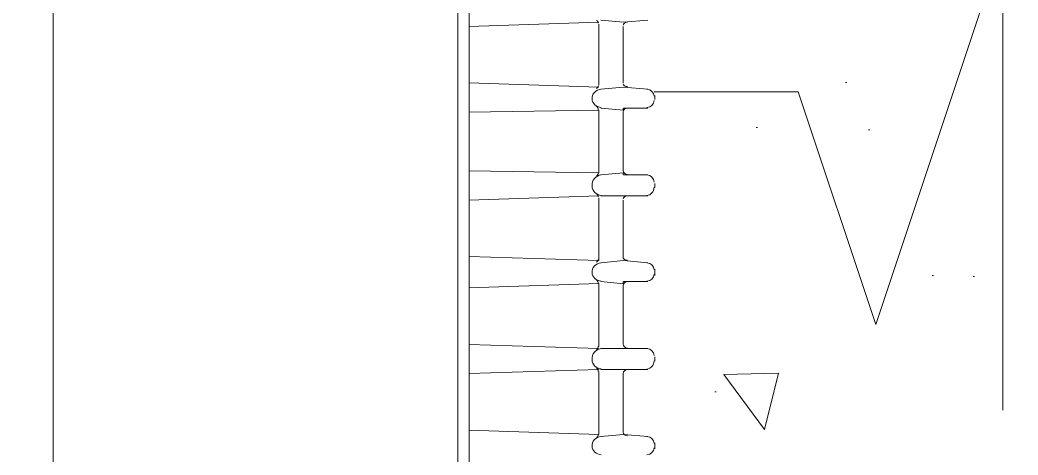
# Model space of a CAD drawing. Header units: millimetres. Extents: x -44713 to 26888, y -13000 to 43000.
# Drawn here: x 11726 to 11865.1, y 20130 to 20190.6 of the extents above; entities that cross this region are included whole.
import ezdxf

# ---------------------------------------------------------------- set-up
doc = ezdxf.new("R2010")
doc.units = ezdxf.units.MM
doc.header["$MEASUREMENT"] = 0
doc.linetypes.add('1735 X DT-5BR-RFP$0$DASH2', pattern=[0.375, 0.25, -0.125])
doc.layers.add('00-First Floor Projection', color=1, linetype='Continuous')
doc.layers.add('1735 X DT-5BR-RFP$0$0-MEP', color=251, linetype='Continuous', lineweight=20)

# ---------------------------------------------------------------- blocks, each defined once
blk = doc.blocks.new('1735 X DT-5BR-RFP$0$CU')
at = {"lineweight": 9, "ltscale": 0.1}
h = blk.add_hatch(dxfattribs=at)
h.set_pattern_fill('AR-CONC', color=256, scale=0.5, angle=32.50811999183522)
h.set_pattern_definition([(82.50811999183522, (0, 0), (81.10254330095633, 42.23392577497985), [9.525, -104.775]), (27.50811999183522, (0, 0), (-66.1994597641496, 71.09033509234848), [7.62, -83.820292085]), (132.9595646918352, (6.758523744466583, 3.519482244955815), (14.90308542681691, 113.3242574543215), [8.0950044, -89.0451223]), (78.69231999183522, (-13.65044587371189, 21.42020838948263), (125.5997257437213, 55.11406200192461), [14.2875, -157.1625]), (129.1436776018352, (-3.183817869457497, 26.01305301841987), (33.61750201465298, 168.1218785817081), [12.14251157, -133.56780408]), (23.6922711618352, (-13.65044587371189, 21.42020838948263), (33.61750202360966, 168.1218785801892), [11.429983535, -125.72986596]), (53.50811999183522, (0.4722697894573944, 22.89037922896792), (91.40900410328017, -2.380665639056851), [9.525, -104.775]), (358.5081199918352, (0.4722697894573944, 22.89037922896792), (-23.43377039453712, 94.2710602366183), [7.62, -83.82]), (103.9595649918352, (8.08968680935951, 22.69199040262853), (67.97523331074093, 91.89039490757936), [8.0950044, -89.04496879999999]), (70.00811999183523, (0, 0), (-21.41841449266676, 36.48321583742752), [0, -82.80399999999999, 0, -85.08999999999999, 0, -84.13749999999999]), (40.00811999183522, (0, 0), (1.255542939637092, 60.19698770824607), [0, -48.514, 0, -80.899, 0, -32.0675]), (0.008119991835219147, (-23.88353235427313, -15.22024714918876), (58.71217940796659, 34.01892106647043), [0, -31.75, 0, -99.06, 0, -131.445]), (350.0081199918353, (-34.59363654901445, -22.04547008604471), (55.62746051659537, 50.52500215303928), [0, -41.275, 0, -65.786, 0, -93.345])])
h.paths.add_polyline_path([(-395.2321804501119, -112.027635118541), (-371.195089462045, -128.7859550715281), (-295.8544211835325, -128.4562289905363), (-272.9062556020396, -112.0489274971637), (-273.5281810198928, -112.0803437644649), (-274.1483610483072, -112.1311913262635), (-274.766102336844, -112.201157901823), (-275.3809171059997, -112.2899383425632), (-275.9923175762722, -112.3972274999046), (-276.5998159681578, -112.5227202252675), (-277.2029245021539, -112.6661113700719), (-277.8011553987574, -112.8270957857382), (-278.3940208784649, -113.0053683236865), (-278.9810331617734, -113.2006238353371), (-279.5617044691792, -113.4125571721098), (-280.135547021181, -113.6408631854257), (-280.7020730382753, -113.8852367267047), (-281.260794740957, -114.1453726473663), (-281.811224349725, -114.4209657988315), (-282.3528740850757, -114.7117110325203), (-282.8852561675052, -115.0173031998525), (-283.4078828175116, -115.3374371522491), (-283.9202662555936, -115.6718077411307), (-284.4219187022425, -116.0201098179152), (-284.9123523779613, -116.3820382340253), (-285.3910795032434, -116.7572878408803), (-285.857612298587, -117.1455534899002), (-286.3114629844881, -117.5465300325054), (-286.7521437814451, -117.9599123201166), (-287.1791669099536, -118.3853952041529), (-287.5920445905118, -118.8226735360355), (-287.9902890436134, -119.271442167183), (-288.3734124897601, -119.7313959490195), (-288.7409271494471, -120.2022297329623), (-289.0923452431691, -120.6836383704302), (-289.4271789914256, -121.1753167128455), (-289.7449406147135, -121.6769596116306), (-289.7823728331305, -121.7335422717349), (-290.613920628692, -122.9902235978662), (-291.0534205775628, -123.7747451156106), (-291.5428628323642, -124.52317652062), (-292.0797515880421, -125.2340409210802), (-292.6615910395412, -125.9058614251754), (-293.2858853818073, -126.5371611410915), (-293.9501388097851, -127.1264631770132), (-294.6518555184207, -127.6722906411263), (-295.3885397026589, -128.1731666416152), (-296.157695557445, -128.6276142866658), (-296.9568272777254, -129.0341566844633), (-297.7834390584445, -129.3913169431926), (-298.6350350945473, -129.6976181710389), (-299.5091195809796, -129.9515834761875), (-300.4031967126875, -130.1517359668239), (-301.3147706846152, -130.2965987511329), (-302.2413456917093, -130.3846949373), (-303.1804259289254, -130.4145476335107), (-364.6203752431205, -130.4145476335107), (-365.1898010122152, -130.4035298794015), (-365.7555730021945, -130.3704567393594), (-366.3172984153127, -130.3153005596093), (-366.874609097982, -130.2380332095397), (-367.4271368966207, -130.1386265585384), (-367.9745136576428, -130.0170524759938), (-368.5163712274661, -129.8732828312932), (-369.0523414525056, -129.7072894938253), (-369.5820561791785, -129.5190443329781), (-370.1051472538996, -129.3085192181391), (-370.6212465230832, -129.0756860186978), (-371.129985833147, -128.8205166040408), (-371.6309970305077, -128.5429828435554), (-372.1239119615802, -128.2430566066321), (-372.6083624727802, -127.9207097626577), (-373.0839804105231, -127.5759141810202), (-373.550397621226, -127.2086417311072), (-374.0072459513064, -126.8188642823078), (-374.4541572471758, -126.4065537040096), (-374.8907633552544, -125.9716818656004), (-375.3166961219548, -125.5142206364683), (-375.7315873936951, -125.0341418860028), (-376.1350690168914, -124.5314174835895), (-376.5267728379582, -124.0060192986175), (-376.9063307033132, -123.4579192004727), (-377.27337445937, -122.887089058551), (-377.627535952545, -122.2935007422327), (-377.9684470292561, -121.6771261209063), (-378.3104228803555, -121.1750488958545), (-378.6669722852673, -120.6821182576867), (-379.0377639438217, -120.1987211114052), (-379.4224665558554, -119.7252443620093), (-379.8207488211945, -119.2620749145001), (-380.2322794396781, -118.8095996738802), (-380.6567271111338, -118.3682055451514), (-381.0937605353963, -117.9382794333119), (-381.5430484122964, -117.5202082433642), (-382.0042594416656, -117.1143788803108), (-382.4770623233399, -116.7211782491527), (-382.961125757151, -116.3409932548892), (-383.4561184429251, -115.9742108025229), (-383.9617090805041, -115.6212177970512), (-384.4775663697135, -115.2824011434829), (-385.0033590103898, -114.9581477468108), (-385.5387557023644, -114.6488445120412), (-386.0834251454652, -114.3548783441728), (-386.6370360395307, -114.0766361482089), (-387.199257084389, -113.8145048291485), (-387.769756979875, -113.5688712919946), (-388.348204425822, -113.3401224417457), (-388.9342681220574, -113.1286451834056), (-389.5276167684199, -112.9348264219735), (-390.1279190647393, -112.759053062452), (-390.7348437108456, -112.6017120098415), (-391.3480594065728, -112.4631901691429), (-391.967234851754, -112.3438744453578), (-392.5920387462212, -112.2441517434869), (-393.2221397898073, -112.1644089685319), (-393.857206682344, -112.1050330254932), (-394.4969081236642, -112.0664108193723), (-395.1409128135995, -112.0489292551703)], flags=16)
h.paths.add_polyline_path([(-325.2810833548409, 818.514959524106), (-321.1406515934687, 819.3932734728836), (-317.0128324743422, 820.1597155109895), (-312.8959022592272, 820.8147017098798), (-308.7881372099234, 821.3586481410064), (-304.6878135881798, 821.7919708758244), (-300.5932076557828, 822.115085985792), (-296.502595674519, 822.3284095423625), (-292.4142539061524, 822.4323576169907), (-288.3264586124673, 822.4273462811323), (-284.2374860552433, 822.3137916062427), (-280.1456124962501, 822.0921096637768), (-276.0491141972699, 821.7627165251896), (-271.9462674200699, 821.3260282619369), (-267.8353484264435, 820.7824609454742), (-263.7146334781484, 820.1324306472537), (-259.5823988369798, 819.3763534387352), (-255.4376267187607, 818.5148008351731), (-254.1931195255677, 818.2131431585731), (-252.8837463938629, 817.7370319252535), (-252.6411048883054, 817.6488080152563), (-251.8030032860269, 817.3430654348231), (-250.9832485659217, 816.9959138676751), (-250.1837136060779, 816.6088995707439), (-249.4062712845379, 816.183568800942), (-248.6527944793309, 815.7214678151753), (-247.9251560684941, 815.2241428703549), (-247.2252289300575, 814.6931402233843), (-246.5548859420585, 814.1300061311781), (-245.9159999825281, 813.5362868506379), (-245.1335584071935, 812.7190384543944), (-244.4118922096378, 811.8558770436049), (-243.7551490394759, 810.9502269372879), (-243.1674765463208, 810.0055124544599), (-242.6530223797874, 809.0251579141401), (-242.2159341894898, 808.0125876353469), (-241.8603596250416, 806.971225937097), (-241.5904463360563, 805.9044971384064), (-241.4103632565894, 804.8160002710238), (-241.4103632565912, 803.339653301853), (-240.7771906245503, 791.334407631277), (-240.6042068913672, 790.8190914685254), (-338.3880950322817, 790.8190915021198), (-340.2560256035791, 790.819091509087), (-339.9364186571328, 791.4937106369018), (-339.6315605636992, 803.3396533018613), (-339.6315605134074, 804.5853289595266), (-339.63152400147, 804.8161863511124), (-339.3910941900318, 805.8947254968424), (-339.0995036521683, 806.9333040956327), (-338.7564789979584, 807.9318224682467), (-338.3617468374802, 808.8901809354419), (-337.9150337808194, 809.8082798179657), (-337.4160664380503, 810.6860194365835), (-336.8645714192541, 811.5233001120539), (-336.2602753345134, 812.3200221651266), (-335.6029047939056, 813.0760859165653), (-334.8921864075105, 813.7913916871245), (-334.1278467854091, 814.4658397975645), (-333.3096125376846, 815.0993305686395), (-332.4372102744083, 815.691764321107), (-331.5103666056701, 816.2430413757237), (-330.528808141543, 816.7530620532523), (-329.4922614921081, 817.2217266744411), (-328.4006435863039, 817.6488664634971), (-326.8488041755124, 818.213143158573), (-325.5266252041172, 818.467668520099)], flags=16)
h.paths.add_polyline_path([(-312.895902259233, 820.8147017098794), (-317.0128324743446, 820.1597155109904), (-321.1406515934711, 819.3932734728829), (-325.2810833548396, 818.514959524104), (-325.5266252041172, 818.467668520099), (-326.8488041755117, 818.2131431585732), (-328.4006435863029, 817.6488664634958), (-329.4922614921072, 817.2217266744424), (-330.5288081415422, 816.7530620532508), (-331.5103666056675, 816.2430413757256), (-332.4372102744081, 815.6917643211067), (-333.3096125376828, 815.0993305686408), (-334.1278467854106, 814.4658397975668), (-334.8921864075101, 813.7913916871273), (-335.6029047939061, 813.0760859165664), (-336.2602753345137, 812.3200221651257), (-336.8645714192549, 811.5233001120548), (-337.4160664380512, 810.6860194365813), (-337.9150337808183, 809.8082798179663), (-338.3617468374822, 808.8901809354383), (-338.7564789979585, 807.9318224682489), (-339.0995036521674, 806.9333040956354), (-339.3910941900324, 805.8947254968429), (-339.6315605040936, 804.8160226047446), (-339.6315605636992, 803.3396533018575), (-339.9364186571329, 791.4937106369016), (-340.1845691647694, 790.969920147083), (-340.5952945104396, 790.8190915719373), (-361.0452321081077, 790.8190915866269), (-362.0782169702926, 790.8190915904797), (-359.2666937653455, 859.3521327338327), (-359.1767919195903, 859.859161187056), (-358.9545692332273, 860.3292093684776), (-358.6140628356796, 860.7325857221696), (-358.1767814578116, 861.0438102175324), (-357.6703468052257, 861.2432237704555), (-357.1267425100596, 861.3182309118303), (-327.7996388805208, 861.6175545614684), (-298.4717794506749, 861.3927584244359), (-291.1380806757857, 860.789850316072), (-283.9658291022498, 859.2367091705082), (-277.0950417862453, 856.763657027485), (-270.659861566264, 853.4189768884908), (-264.7859266408432, 849.267969113886), (-259.5879167143088, 844.3916756414724), (-256.4344231710858, 840.5768124271023), (-253.7550007125654, 836.4570553398219), (-251.5830182690214, 832.0837108419429), (-249.2514534700945, 826.0245623395494), (-247.3596076503738, 819.8327935107642), (-245.915999995332, 813.5362868625373), (-246.5548859420561, 814.1300061311763), (-247.2252289300588, 814.6931402233855), (-247.9251560684916, 815.2241428703537), (-248.6527944793278, 815.7214678151745), (-249.4062712845395, 816.1835688009442), (-250.1837136060798, 816.6088995707454), (-250.9832485659226, 816.995913867675), (-251.8030032860333, 817.3430654348258), (-252.6411048885475, 817.6488080153179), (-252.8837463938629, 817.7370319252535), (-254.1931195255676, 818.2131431585728), (-255.4376267187615, 818.5148008351736), (-259.5823988369838, 819.3763534387364), (-263.7146334781545, 820.1324306472554), (-267.8353484264489, 820.7824609454747), (-271.946267420071, 821.3260282619373), (-276.0491141972725, 821.7627165251902), (-280.1456124962528, 822.0921096637767), (-284.2374860552418, 822.3137916062427), (-288.3264586124671, 822.4273462811323), (-292.414253906156, 822.4323576169907), (-296.5025956745176, 822.3284095423624), (-300.5932076557855, 822.1150859857926), (-304.687813588176, 821.7919708758254), (-308.7881372099162, 821.3586481410059)], flags=16)
h.paths.add_polyline_path([(-134.8078217342648, -41.43622178969963), (-156.317303823734, -41.43622178969963), (-156.3173038237339, 470.9344189653183), (-134.8078217342648, 470.9344189653183)], flags=16)
h.paths.add_polyline_path([(-156.3286865350165, 555.5049961096229), (-156.3286865350165, 597.7973821646156), (-119.5257324843083, 597.7742243544797), (-119.5257324843083, 555.481838299487)], flags=16)
h.paths.add_polyline_path([(-519.0436849731896, 555.5049954630083), (-519.0436849731896, 597.7228549009742), (-486.9173038389343, 597.7228549009743), (-486.9173038389343, 555.5049954630083)], flags=16)
h.paths.add_polyline_path([(-494.4146999035721, 28.52348356219788), (-519.0410606257301, 28.52348356219788), (-519.0410606257302, 70.75198822082167), (-494.4146999035722, 70.75198822082166)], flags=16)
h.paths.add_polyline_path([(-369.9512417313108, -130.4145466798363), (-300.0398163453441, -130.0774636658666), (-340.6288102110809, -130.4145476335107)], flags=16)
h.paths.add_polyline_path([(-562.229982714136, 863.2178195005836), (-562.229982714136, -186.7820873870878), (-81.9173040386595, -186.7820873870878), (-81.9173040386595, 863.2178195005836)])
h.paths.add_polyline_path([(-398.5529425297, -111.7614656402664), (-369.9512417313108, -130.4145466798363), (-300.0398163453441, -130.0774636658666), (-271.3121638966195, -111.7614656402664), (-156.3173038983577, -111.7614656402664), (-156.3173038767181, 790.819091439568), (-486.9173039976195, 790.8190914395677), (-486.9173040192591, -111.7614656402665)], flags=16)
at = {"linetype": '1735 X DT-5BR-RFP$0$DASH2', "lineweight": 9, "ltscale": 250}
blk.add_lwpolyline([(-81.9173040386595, 863.2178195005836), (-562.229982714136, 863.2178195005836), (-562.229982714136, -186.7820873870878), (-81.9173040386595, -186.7820873870878)], close=True, dxfattribs=at)
blk.add_lwpolyline([(-6.978090990322016, 112.5835895427444), (-67.20678822628724, 112.5835892230098), (-78.01706704518256, 80.15275219242176), (-99.63762537165167, 145.0144260240486), (-110.4479041905579, 112.5835889934533), (-130.5241366025439, 112.5835888868751)])
at = {"lineweight": 20}
for points in [[(-156.3173036571916, 770.5201390272559), (-156.3173036571916, 770.5201390272559), (-156.3173041340342, -87.2491294854699), (-156.3173041340342, -87.2491294854699)], [(-157.8805260654917, 313.1462367063941), (-157.8805260654917, 313.1462367063941), (-157.8805262443057, -87.25977535185666), (-157.8805262443057, -87.25977535185666)]]:
    blk.add_open_spline(points, degree=3, dxfattribs=at)
at = {"lineweight": 5, "ltscale": 100}
blk.add_open_spline([(-214.293011247777, 313.1462371832313), (-214.293011247777, 313.1462371832313), (-214.293011426591, -65.67529220519646), (-214.293011426591, -65.67529220519646)], degree=3, dxfattribs=at)
at = {"lineweight": 5}
for points in [[(-139.1711845990649, 162.0087154394641), (-139.1294481750956, 162.6475189215198), (-138.5792849060526, 163.1479166036952), (-137.8963237997523, 163.1976011282313)], [(-131.5409908291331, 163.1976001745643), (-130.9642681476125, 163.1869538313404), (-130.5241374966135, 162.7362425810279), (-130.5241375562182, 162.2074544912757)], [(-137.8963239785662, 160.6317379957618), (-138.6627580520144, 160.6814225202979), (-139.2243037220469, 161.306031036991), (-139.1711845990649, 162.0087154394641)], [(-130.5241377350303, 161.6218832022132), (-130.5241375562182, 161.0930955892982), (-130.9642679687986, 160.6565802580371), (-131.5409908291331, 160.6317375189246)], [(-130.4406644102564, 161.5083187109412), (-130.4406644102564, 161.5083187109412), (-130.4406644698629, 162.384900379795), (-130.4406644698629, 162.384900379795)], [(-156.328686654233, 159.7551553732337), (-156.328686654233, 159.7551553732337), (-138.2453926798335, 160.3442757612647), (-138.2453926798335, 160.3442757612647)], [(-138.5527253147611, 160.8056343084754), (-138.4085445400706, 160.7062643057288), (-138.3136890527239, 160.5181715971339), (-138.3136889931193, 160.3194334989967)], [(-138.2453929778567, 151.5926578527942), (-138.2453929778567, 151.5926578527942), (-138.2453926798335, 160.3442757612647), (-138.2453926798335, 160.3442757612647)], [(-134.8078216310987, 160.3549225813404), (-134.8078216310987, 160.3549225813404), (-137.9380605813512, 160.6317365652503), (-137.9380605813512, 160.6317365652503)], [(-134.8192044493189, 160.0177758222999), (-134.8192044493189, 160.3194325453223), (-134.5649910565844, 160.5572107321277), (-134.2424817677984, 160.5678565985072)], [(-134.8192044493189, 160.3442757612647), (-134.8192044493189, 160.3442757612647), (-134.8192044493189, 160.3442757612647), (-134.8192044493189, 160.3442757612647)], [(-134.8192043897143, 151.8801200872913), (-134.8192043897143, 151.8801200872913), (-134.8192043897143, 160.0568140036121), (-134.8192043897143, 160.0568140036121)], [(-134.8078216310987, 160.3549225813404), (-134.8078216310987, 160.3549225813404), (-131.3778390881052, 160.6317370420948), (-131.3778390881052, 160.6317370420948)], [(-156.328686654233, 151.880120087284), (-156.328686654233, 151.880120087284), (-138.245392918252, 151.2910006529346), (-138.245392918252, 151.2910006529346)], [(-134.2424815889826, 151.3051965719642), (-134.564991116189, 151.3158433920398), (-134.8192043897143, 151.5536206251491), (-134.819204270505, 151.8552778250159)], [(-139.1711845990649, 149.9140232092323), (-139.1294482943049, 150.6273539549293), (-138.5792850252619, 151.1916306501735), (-137.8963237997523, 151.2271206861988)], [(-138.3136889335146, 151.5678151136817), (-138.3136890527257, 151.354880142826), (-138.4085446592799, 151.1525929457202), (-138.5527253743639, 151.0674183851661)], [(-134.8078218099108, 151.3051965719642), (-134.8078218099108, 151.3051965719642), (-137.9380604621401, 151.3051956182971), (-137.9380604621401, 151.3051956182971)], [(-134.8192044493189, 151.3051956182899), (-134.8192044493189, 151.3051956182899), (-134.8192044493189, 151.3051956182899), (-134.8192044493189, 151.3051956182899)], [(-134.8078218099108, 151.3051965719642), (-134.8078218099108, 151.3051965719642), (-131.3778391477117, 151.3051956182899), (-131.3778391477117, 151.3051956182899)], [(-131.5409908887377, 151.2413161283985), (-130.96426826682, 151.2164729124488), (-130.5241373774043, 150.7160771376075), (-130.5241376754275, 150.1021149641456)], [(-137.8963239785662, 148.3986366278114), (-138.6627579924116, 148.4483216291846), (-139.2243039008608, 149.1261637693824), (-139.1711845990649, 149.9140232092323)], [(-130.5241374966135, 149.3745873457374), (-130.5241376158228, 148.8493488317908), (-130.9642682072154, 148.4128325468482), (-131.5409907695303, 148.3879907614246)], [(-130.440664648675, 149.5520337110938), (-130.440664648675, 149.5520337110938), (-130.4406644698611, 150.1411521917762), (-130.4406644698611, 150.1411521917762)], [(-156.3286866542348, 147.7988713270679), (-156.3286866542348, 147.7988713270679), (-138.2453928586474, 148.3737948423804), (-138.2453928586474, 148.3737948423804)], [(-138.5527253147593, 148.5512407308997), (-138.408544599677, 148.4625180250587), (-138.3136889335128, 148.2602293974269), (-138.3136890527239, 148.0614908224597)], [(-138.2453929182539, 139.3347156530799), (-138.2453929182539, 139.3347156530799), (-138.245392918252, 148.1005285269202), (-138.245392918252, 148.1005285269202)], [(-134.8078218099108, 148.3879898077503), (-134.8078218099108, 148.3879898077503), (-137.9380604025355, 148.3879907614173), (-137.9380604025355, 148.3879907614173)], [(-134.8192044493189, 147.7740285879554), (-134.8192045089236, 148.0614898687709), (-134.5649911757937, 148.3134630209315), (-134.2424815889844, 148.3241103178443)], [(-134.81920456853, 139.6221769339099), (-134.81920456853, 139.6221769339099), (-134.8192044493189, 147.7988713270606), (-134.8192044493189, 147.7988713270606)], [(-134.8192043301115, 148.3879907614173), (-134.8192043301115, 148.3879907614173), (-134.8192043301115, 148.3879907614173), (-134.8192043301115, 148.3879907614173)], [(-134.8078218099108, 148.3879898077503), (-134.8078218099108, 148.3879898077503), (-131.3778392073145, 148.387989807743), (-131.3778392073145, 148.387989807743)], [(-156.3286867138377, 139.9238355642738), (-156.3286867138377, 139.9238355642738), (-138.2453929182539, 139.3347156530799), (-138.2453929182539, 139.3347156530799)], [(-138.3136889335146, 139.3098724371303), (-138.3136889931211, 139.0969379431262), (-138.4085446592799, 138.9088466650355), (-138.5527252551547, 138.8094766622889)], [(-134.8078216907015, 139.3489115721168), (-134.8078216907015, 139.3489115721168), (-137.9380604025355, 139.057899761814), (-137.9380604025355, 139.057899761814)], [(-134.2424815889844, 139.0579007154884), (-134.564991116189, 139.0579007154884), (-134.8192044493189, 139.3098733908118), (-134.8192044493189, 139.5973346716346)], [(-134.8192044493208, 139.0579007154884), (-134.8192044493208, 139.0579007154884), (-134.8192044493208, 139.3347156530799), (-134.8192044493208, 139.3347156530799)], [(-137.8963237997541, 136.4317048078956), (-138.6627579924098, 136.4813907629432), (-139.2243039604655, 137.0953524595679), (-139.1711845990649, 137.7944882399097)], [(-139.1711845990649, 137.7944882399097), (-139.129448115491, 138.447487640995), (-138.5792849060545, 138.9478843695106), (-137.8963238593569, 138.9975693708839)], [(-134.8078217503062, 139.0579007154884), (-134.8078217503062, 139.0579007154884), (-131.3778390881071, 139.0579007154811), (-131.3778390881071, 139.0579007154811)], [(-131.540991007947, 138.9975684172023), (-130.9642682072154, 138.9833729750098), (-130.5241376158228, 138.5326617247047), (-130.5241376754293, 138.0074217802467)], [(-130.4406645890722, 137.3082869535865), (-130.4406645890722, 137.3082869535865), (-130.4406645294657, 138.1848686224403), (-130.4406645294657, 138.1848686224403)], [(-134.8078217503062, 136.1300471312061), (-134.8078217503062, 136.1300471312061), (-137.9380602833262, 136.4317052847327), (-137.9380602833262, 136.4317052847327)], [(-134.8078217503062, 136.1300471312061), (-134.8078217503062, 136.1300471312061), (-131.3778390285024, 136.4317057615699), (-131.3778390285024, 136.4317057615699)], [(-130.5241377350339, 137.4183032995643), (-130.5241375562182, 136.8824174887122), (-130.9642681476107, 136.4423516279712), (-131.5409908887395, 136.4317057615626)], [(-156.3286867734441, 135.5551236158717), (-156.3286867734441, 135.5551236158717), (-138.245392918252, 136.1300480848731), (-138.245392918252, 136.1300480848731)], [(-138.5527253147575, 136.3181403166236), (-138.4085447188845, 136.2542598730506), (-138.3136890527239, 136.1158516890064), (-138.3136889931193, 135.9561512953223)], [(-138.2453927990427, 127.3926265722694), (-138.2453927990427, 127.3926265722694), (-138.245392918252, 136.1300480848731), (-138.245392918252, 136.1300480848731)], [(-134.8192045089236, 135.6651404386939), (-134.8192043301115, 135.8922708517493), (-134.5649911757937, 136.0661671644702), (-134.2424815889826, 136.0803630834998)], [(-134.8192044493189, 127.6800883299293), (-134.8192044493189, 127.6800883299293), (-134.8192046281347, 135.8425853735389), (-134.8192046281347, 135.8425853735389)], [(-134.8192043897143, 136.1300480848804), (-134.8192043897143, 136.1300480848804), (-134.8192043897143, 136.1300480848804), (-134.8192043897143, 136.1300480848804)], [(-156.3286867138395, 127.680087376255), (-156.3286867138395, 127.680087376255), (-138.2453929778567, 127.0909684187282), (-138.2453929778567, 127.0909684187282)], [(-139.1711845990649, 125.6997955328407), (-139.129448115491, 126.4131267553748), (-138.5792849060545, 126.9774039274635), (-137.8963235613355, 127.0270884519996)], [(-138.3136890527239, 127.2151802069202), (-138.31368887391, 127.0519311911048), (-138.4085446592799, 126.9170711523402), (-138.5527253147593, 126.8389962202491)], [(-134.8078218695173, 127.1016147619594), (-134.8078218695173, 127.1016147619594), (-137.9380604621401, 127.1016157156409), (-137.9380604621401, 127.1016157156409)], [(-134.2424815889844, 127.0909693724097), (-134.5649910565844, 127.1016152388038), (-134.8192045685282, 127.2897069937171), (-134.8192044493208, 127.50264244141)], [(-134.81920456853, 127.0909688955726), (-134.81920456853, 127.0909688955726), (-134.81920456853, 127.0909688955726), (-134.81920456853, 127.0909688955726)], [(-134.8078218695173, 127.1016147619594), (-134.8078218695173, 127.1016147619594), (-131.377838968896, 127.1016157156409), (-131.377838968896, 127.1016157156409)], [(-131.5409908887395, 127.0412834173621), (-130.9642680880061, 127.0164416319312), (-130.5241374370089, 126.5160453802528), (-130.5241377350321, 125.9020822531093)], [(-137.8963239189634, 124.1844099050868), (-138.6627579924098, 124.2376435285987), (-139.224303841258, 124.9261324888721), (-139.1711845990649, 125.6997955328407)], [(-130.4406645890704, 125.3520014769019), (-130.4406645890704, 125.3520014769019), (-130.4406645294675, 125.9269259458961), (-130.4406645294675, 125.9269259458961)], [(-156.3286867138377, 123.5988395697059), (-156.3286867138377, 123.5988395697059), (-138.2453927990427, 123.8863013273658), (-138.2453927990427, 123.8863013273658)], [(-138.5527253743639, 124.3476598745838), (-138.4085445400706, 124.248289395), (-138.3136890527239, 124.0601971632423), (-138.3136890527257, 123.847262669231)], [(-138.2453928586492, 115.1346838957252), (-138.2453928586492, 115.1346838957252), (-138.2453927990427, 123.8863013273658), (-138.2453927990427, 123.8863013273658)], [(-134.8078217503062, 123.8863013273658), (-134.8078217503062, 123.8863013273658), (-137.9380603429308, 124.1844089514198), (-137.9380603429308, 124.1844089514198)], [(-134.8192044493189, 123.8863008505286), (-134.8192044493189, 123.8863008505286), (-134.8192045089254, 124.184408951427), (-134.8192045089254, 124.184408951427)], [(-134.8192045685282, 123.5598013884082), (-134.8192044493208, 123.8614585882606), (-134.5649911757937, 124.0992362982215), (-134.2424816485873, 124.10988264146)], [(-134.8078219291201, 124.1844099050941), (-134.8078219291201, 124.1844099050941), (-131.3778389092931, 124.1844099050941), (-131.3778389092931, 124.1844099050941)], [(-130.5241375562182, 125.1745555883826), (-130.52413755622, 124.6351216322291), (-130.9642683264246, 124.2128003126563), (-131.5409908291349, 124.1844099050941)], [(-134.8192045089236, 115.436341572422), (-134.8192045089236, 115.436341572422), (-134.8192045685282, 123.5988390928687), (-134.8192045685282, 123.5988390928687)], [(-156.3286867734423, 115.436341572422), (-156.3286867734423, 115.436341572422), (-138.2453928586492, 115.1346838957252), (-138.2453928586492, 115.1346838957252)], [(-139.1711845990649, 113.5944560057105), (-139.1294481154928, 114.2190645224036), (-138.5792850252619, 114.733656693119), (-137.8963236805448, 114.7726948744312)], [(-138.3136889335146, 115.0956461912574), (-138.3136889931193, 114.8969061857642), (-138.4085447188845, 114.6946189886512), (-138.5527253743658, 114.6094439512672)], [(-134.8078217503062, 115.1453307157935), (-134.8078217503062, 115.1453307157935), (-137.9380605217448, 114.8472211843982), (-137.9380605217448, 114.8472211843982)], [(-134.2424817081919, 114.8472216612281), (-134.5649911757937, 114.8578684812965), (-134.8192045089254, 115.0956461912574), (-134.8192043897143, 115.3973033911243)], [(-134.8192045089236, 114.8472211843909), (-134.8192045089236, 114.8472211843909), (-134.8192043897125, 115.1346838957252), (-134.8192043897125, 115.1346838957252)], [(-134.8078218695155, 114.8472221380653), (-134.8078218695155, 114.8472221380653), (-131.377838968896, 114.8472221380725), (-131.377838968896, 114.8472221380725)], [(-131.5409908887395, 114.7833412176551), (-130.9642680880061, 114.7584994322315), (-130.5241376158247, 114.3326299673499), (-130.5241374966154, 113.7931945806922)], [(-137.8963239189616, 112.2281249052467), (-138.6627580520162, 112.281357575077), (-139.2243039008627, 112.8917706495704), (-139.1711845990649, 113.5944560057105)], [(-130.5241374370107, 113.2182715422095), (-130.5241376754275, 112.678836632389), (-130.9642682072154, 112.2423203474536), (-131.5409908291331, 112.2174776083411)], [(-130.4406645890685, 113.0940588003577), (-130.4406645890685, 113.0940588003577), (-130.4406645294657, 113.6831782347144), (-130.4406645294657, 113.6831782347144)], [(-156.3286865350237, 111.3408973699989), (-156.3286865350237, 111.3408973699989), (-138.2453928586492, 111.9300163275184), (-138.2453928586492, 111.9300163275184)], [(-138.5527254339686, 112.1181085592762), (-138.4085447188845, 112.0435808187976), (-138.3136889335146, 111.9051740652503), (-138.31368887391, 111.7525699621619)], [(-138.2453929778567, 103.1783988958778), (-138.2453929778567, 103.1783988958778), (-138.2453927990446, 111.6425545698585), (-138.2453927990446, 111.6425545698585)], [(-134.8078219291201, 111.9300153738441), (-134.8078219291201, 111.9300153738441), (-137.9380602833262, 112.2174780851783), (-137.9380602833262, 112.2174780851783)], [(-134.8192046281329, 103.4800556189075), (-134.8192046281329, 103.4800556189075), (-134.8192045089236, 111.3408968931617), (-134.8192045089236, 111.3408968931617)], [(-134.8192044493208, 111.9300163275184), (-134.8192044493208, 111.9300163275184), (-134.8192044493208, 111.9300163275184), (-134.8192044493208, 111.9300163275184)], [(-134.8192044493189, 111.4544618612708), (-134.8192043301096, 111.6780436521949), (-134.5649912950048, 111.8554881102027), (-134.2424817081919, 111.8661354071082)], [(-134.8078219291201, 111.9300153738441), (-134.8078219291201, 111.9300153738441), (-131.3778391477099, 112.2174780851783), (-131.3778391477099, 112.2174780851783)], [(-156.3286864158144, 103.4800565725818), (-156.3286864158144, 103.4800565725818), (-138.2453927990427, 102.8909371382179), (-138.2453927990427, 102.8909371382179)], [(-138.3136888739118, 103.0009534842029), (-138.3136889931193, 102.8412516600074), (-138.4085446592799, 102.7134917265357), (-138.5527253147593, 102.63896350922)], [(-134.242481529378, 102.8909371382251), (-134.5649909969798, 102.8909371382179), (-134.8192042109022, 103.0790293699683), (-134.8192045089236, 103.3026102072181)], [(-134.8078217503062, 102.8909371382251), (-134.8078217503062, 102.8909371382251), (-137.9380605813494, 102.6034749037208), (-137.9380605813494, 102.6034749037208)], [(-134.8192042109004, 102.8909371382179), (-134.8192042109004, 102.8909371382179), (-134.8192042109004, 102.8909371382179), (-134.8192042109004, 102.8909371382179)], [(-134.8078217503062, 102.8909371382251), (-134.8078217503062, 102.8909371382251), (-131.3778390881071, 102.6034749037208), (-131.3778390881071, 102.6034749037208)]]:
    blk.add_open_spline(points, degree=3, dxfattribs=at)
blk = doc.blocks.new('1735 X DT-5BR-RFP')
at = {"layer": '1735 X DT-5BR-RFP$0$0-MEP', "extrusion": (0, 0, -1), "zscale": -1, "rotation": 180}
blk.add_blockref('1735 X DT-5BR-RFP$0$CU', (-11944.85548049588, 20293.19569129138), dxfattribs=at)

msp = doc.modelspace()

# ---------------------------------------------------------------- block references
at = {"layer": '00-First Floor Projection'}
msp.add_blockref('1735 X DT-5BR-RFP', (0, 0), dxfattribs=at)

doc.saveas('drawing.dxf')
